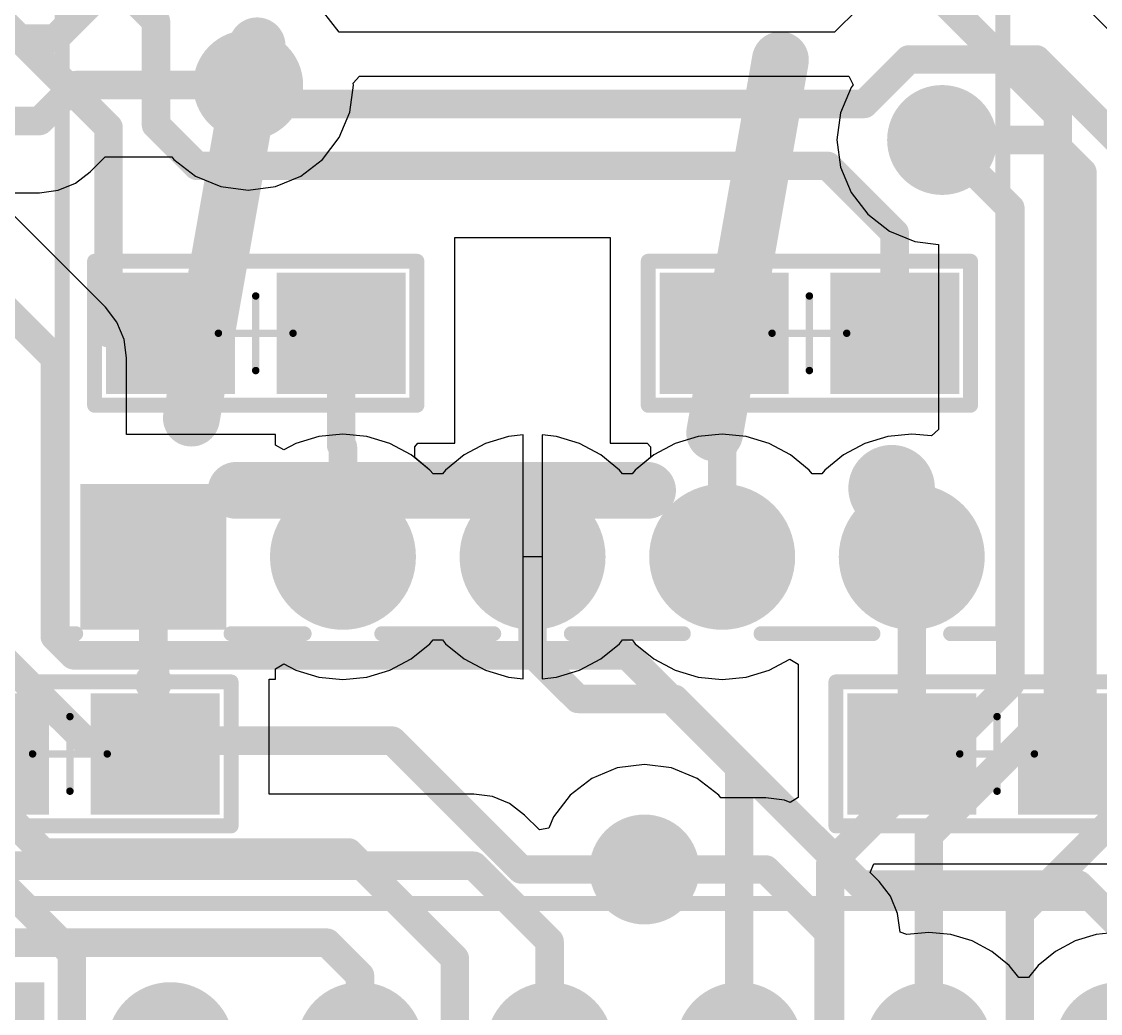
# Model space of a CAD drawing. Extents: x 2 to 5.35, y 2.27 to 3.73.
# Drawn here: x 3.407 to 3.976, y 2.691 to 3.215 of the extents above; entities that cross this region are included whole.
import ezdxf

# ---------------------------------------------------------------- set-up
doc = ezdxf.new("R2010")
doc.units = 0
doc.layers.get('0').update_dxf_attribs({"linetype": 'CONTINUOUS'})
for name, color, linetype in [('BOTTOMLAYER', 5, 'CONTINUOUS'), ('BOTTOMOVERLAY', 54, 'CONTINUOUS'), ('BOTTOMPASTE', 16, 'CONTINUOUS'), ('BOTTOMSOLDER', 6, 'CONTINUOUS'), ('MECHANICAL1', 6, 'CONTINUOUS'), ('MECHANICAL15', 56, 'CONTINUOUS'), ('MULTILAYER', 9, 'CONTINUOUS'), ('TOPLAYER', 1, 'CONTINUOUS'), ('TOPOVERLAY', 2, 'CONTINUOUS'), ('TOPSOLDER', 216, 'CONTINUOUS')]:
    doc.layers.add(name, color=color, linetype=linetype)

# ---------------------------------------------------------------- blocks, each defined once
blk = doc.blocks.new('H_10_13')
at = {"layer": 'BOTTOMLAYER', "const_width": 0.0345}
for points in [[(-0.11725, -0.3, 1), (-0.08275, -0.3, 1)], [(-0.01725, -0.3, 1), (0.01725, -0.3, 1)], [(0.08275, -0.3, 1), (0.11725, -0.3, 1)], [(0.18275, -0.3, 1), (0.21725, -0.3, 1)]]:
    blk.add_lwpolyline(points, format="xyb", close=True, dxfattribs=at)
at = {"layer": 'BOTTOMLAYER'}
blk.add_solid([(-0.1655, -0.3345), (-0.1655, -0.2655), (-0.2345, -0.3345), (-0.2345, -0.2655)], dxfattribs=at)
at = {"layer": 'BOTTOMSOLDER', "const_width": 0.0385}
for points in [[(-0.11925, -0.3, 1), (-0.08075, -0.3, 1)], [(-0.01925, -0.3, 1), (0.01925, -0.3, 1)], [(0.08075, -0.3, 1), (0.11925, -0.3, 1)], [(0.18075, -0.3, 1), (0.21925, -0.3, 1)]]:
    blk.add_lwpolyline(points, format="xyb", close=True, dxfattribs=at)
at = {"layer": 'BOTTOMSOLDER'}
blk.add_solid([(-0.1615, -0.3385), (-0.1615, -0.2615), (-0.2385, -0.3385), (-0.2385, -0.2615)], dxfattribs=at)
at = {"layer": 'MECHANICAL1', "const_width": 0.03}
for points in [[(-0.17992, -0.226772), (-0.145274, -0.030316)], [(0.096064, -0.234646), (0.13071, -0.037796)], [(-0.156298, -0.264922), (0.06063, -0.264922)]]:
    blk.add_lwpolyline(points, dxfattribs=at)
at = {"layer": 'MECHANICAL1'}
for points, const_width in [([(-0.152774, -0.030316, 1), (-0.137774, -0.030316, 1)], 0.015), ([(0.12321, -0.037796, 1), (0.13821, -0.037796, 1)], 0.015), ([(-0.18742, -0.226772, 1), (-0.17242, -0.226772, 1)], 0.015), ([(0.088564, -0.234646, 1), (0.103564, -0.234646, 1)], 0.015), ([(0.195276, -0.26378, 1), (0.183465, -0.26378, 1)], 0.033858), ([(-0.163798, -0.264922, 1), (-0.148798, -0.264922, 1)], 0.015), ([(0.05313, -0.264922, 1), (0.06813, -0.264922, 1)], 0.015), ([(0.175, -0.26378, 1), (0.191929, -0.26378, 1)], 0.016929), ([(0.186811, -0.26378, 1), (0.20374, -0.26378, 1)], 0.016929)]:
    blk.add_lwpolyline(points, format="xyb", close=True, dxfattribs=dict(at, const_width=const_width))
at = {"layer": 'MULTILAYER', "const_width": 0.0345}
for points in [[(-0.11725, -0.3, 1), (-0.08275, -0.3, 1)], [(-0.01725, -0.3, 1), (0.01725, -0.3, 1)], [(0.08275, -0.3, 1), (0.11725, -0.3, 1)], [(0.18275, -0.3, 1), (0.21725, -0.3, 1)]]:
    blk.add_lwpolyline(points, format="xyb", close=True, dxfattribs=at)
at = {"layer": 'MULTILAYER'}
blk.add_solid([(-0.1655, -0.3345), (-0.1655, -0.2655), (-0.2345, -0.3345), (-0.2345, -0.2655)], dxfattribs=at)
at = {"layer": 'TOPLAYER', "const_width": 0.0345}
for points in [[(-0.11725, -0.3, 1), (-0.08275, -0.3, 1)], [(-0.01725, -0.3, 1), (0.01725, -0.3, 1)], [(0.08275, -0.3, 1), (0.11725, -0.3, 1)], [(0.18275, -0.3, 1), (0.21725, -0.3, 1)]]:
    blk.add_lwpolyline(points, format="xyb", close=True, dxfattribs=at)
at = {"layer": 'TOPLAYER'}
blk.add_solid([(-0.1655, -0.3345), (-0.1655, -0.2655), (-0.2345, -0.3345), (-0.2345, -0.2655)], dxfattribs=at)
at = {"layer": 'TOPOVERLAY', "const_width": 0.007874}
for points in [[(-0.24803, -0.340552), (-0.24803, 0.34055)], [(0.248032, -0.340552), (0.248032, 0.34055)], [(-0.24803, -0.340552), (-0.240944, -0.340552)], [(-0.159054, -0.340552), (-0.120472, -0.340552)], [(-0.079526, -0.340552), (-0.020472, -0.340552)], [(0.020474, -0.340552), (0.079528, -0.340552)], [(0.120474, -0.340552), (0.179528, -0.340552)], [(0.220474, -0.340552), (0.248032, -0.340552)]]:
    blk.add_lwpolyline(points, dxfattribs=at)
at = {"layer": 'TOPOVERLAY'}
for points, const_width in [([(-0.249999, -0.340552, 1), (-0.246061, -0.340552, 1)], 0.003937), ([(-0.249999, -0.340552, 1), (-0.246061, -0.340552, 1)], 0.003937), ([(-0.242913, -0.340552, 1), (-0.238976, -0.340552, 1)], 0.003937), ([(-0.161023, -0.340552, 1), (-0.157085, -0.340552, 1)], 0.003937), ([(-0.12244, -0.340552, 1), (-0.118503, -0.340552, 1)], 0.003937), ([(-0.081494, -0.340552, 1), (-0.077558, -0.340552, 1)], 0.003937), ([(-0.02244, -0.340552, 1), (-0.018503, -0.340552, 1)], 0.003937), ([(0.018506, -0.340552, 1), (0.022443, -0.340552, 1)], 0.003937), ([(0.07756, -0.340552, 1), (0.081496, -0.340552, 1)], 0.003937), ([(0.118505, -0.340552, 1), (0.122442, -0.340552, 1)], 0.003937), ([(0.17756, -0.340552, 1), (0.181497, -0.340552, 1)], 0.003937), ([(0.218505, -0.340552, 1), (0.222442, -0.340552, 1)], 0.003937), ([(0.246063, -0.340552, 1), (0.250001, -0.340552, 1)], 0.003937), ([(0.246063, -0.340552, 1), (0.250001, -0.340552, 1)], 0.003937), ([(-0.195079, -0.366142, 1), (-0.204921, -0.366142, 1)], 0.009843), ([(-0.207382, -0.366142, 1), (-0.202461, -0.366142, 1)], 0.004921), ([(-0.197539, -0.366142, 1), (-0.192618, -0.366142, 1)], 0.004921)]:
    blk.add_lwpolyline(points, format="xyb", close=True, dxfattribs=dict(at, const_width=const_width))
at = {"layer": 'TOPSOLDER', "const_width": 0.0385}
for points in [[(-0.11925, -0.3, 1), (-0.08075, -0.3, 1)], [(-0.01925, -0.3, 1), (0.01925, -0.3, 1)], [(0.08075, -0.3, 1), (0.11925, -0.3, 1)], [(0.18075, -0.3, 1), (0.21925, -0.3, 1)]]:
    blk.add_lwpolyline(points, format="xyb", close=True, dxfattribs=at)
at = {"layer": 'TOPSOLDER'}
blk.add_solid([(-0.1615, -0.3385), (-0.1615, -0.2615), (-0.2385, -0.3385), (-0.2385, -0.2615)], dxfattribs=at)
blk = doc.blocks.new('SIP7_2_B_17')
at = {"layer": 'BOTTOMLAYER', "const_width": 0.029528}
for points in [[(0.085236, 0, 1), (0.114764, 0, 1)], [(0.185236, 0, 1), (0.214764, 0, 1)], [(0.285236, 0, 1), (0.314764, 0, 1)], [(0.385236, 0, 1), (0.414764, 0, 1)], [(0.485236, 0, 1), (0.514764, 0, 1)], [(0.585236, 0, 1), (0.614764, 0, 1)], [(-0.014764, -0.1, 1), (0.014764, -0.1, 1)], [(0.085236, -0.1, 1), (0.114764, -0.1, 1)], [(0.185236, -0.1, 1), (0.214764, -0.1, 1)], [(0.285236, -0.1, 1), (0.314764, -0.1, 1)], [(0.385236, -0.1, 1), (0.414764, -0.1, 1)], [(0.485236, -0.1, 1), (0.514764, -0.1, 1)], [(0.585236, -0.1, 1), (0.614764, -0.1, 1)]]:
    blk.add_lwpolyline(points, format="xyb", close=True, dxfattribs=at)
at = {"layer": 'BOTTOMLAYER'}
blk.add_solid([(-0.029528, -0.029528), (0.029528, -0.029528), (-0.029528, 0.029528), (0.029528, 0.029528)], dxfattribs=at)
at = {"layer": 'BOTTOMOVERLAY'}
for points, const_width in [([(-0.126969, 0.075, 1), (-0.123032, 0.075, 1)], 0.003937), ([(-0.126969, 0.075, 1), (-0.123032, 0.075, 1)], 0.003937), ([(0.723032, 0.075, 1), (0.726969, 0.075, 1)], 0.003937), ([(0.723032, 0.075, 1), (0.726969, 0.075, 1)], 0.003937), ([(-0.065, 0.025, 1), (-0.085, 0.025, 1)], 0.01), ([(-0.073543, 0.025, 1), (-0.083386, 0.025, 1)], 0.01), ([(-0.0875, 0.025, 1), (-0.0825, 0.025, 1)], 0.005), ([(-0.085886, 0.025, 1), (-0.080886, 0.025, 1)], 0.005), ([(-0.076043, 0.025, 1), (-0.071043, 0.025, 1)], 0.005), ([(-0.0675, 0.025, 1), (-0.0625, 0.025, 1)], 0.005), ([(-0.126969, -0.175, 1), (-0.123032, -0.175, 1)], 0.003937), ([(-0.126969, -0.175, 1), (-0.123032, -0.175, 1)], 0.003937), ([(0.723032, -0.175, 1), (0.726969, -0.175, 1)], 0.003937), ([(0.723032, -0.175, 1), (0.726969, -0.175, 1)], 0.003937)]:
    blk.add_lwpolyline(points, format="xyb", close=True, dxfattribs=dict(at, const_width=const_width))
at = {"layer": 'BOTTOMOVERLAY', "const_width": 0.007874}
for points in [[(-0.125, -0.175), (-0.125, 0.075)], [(-0.125, 0.075), (0.725, 0.075)], [(0.725, -0.175), (0.725, 0.075)], [(-0.125, -0.175), (0.725, -0.175)]]:
    blk.add_lwpolyline(points, dxfattribs=at)
at = {"layer": 'BOTTOMSOLDER', "const_width": 0.033528}
for points in [[(0.083236, 0, 1), (0.116764, 0, 1)], [(0.183236, 0, 1), (0.216764, 0, 1)], [(0.283236, 0, 1), (0.316764, 0, 1)], [(0.383236, 0, 1), (0.416764, 0, 1)], [(0.483236, 0, 1), (0.516764, 0, 1)], [(0.583236, 0, 1), (0.616764, 0, 1)], [(-0.016764, -0.1, 1), (0.016764, -0.1, 1)], [(0.083236, -0.1, 1), (0.116764, -0.1, 1)], [(0.183236, -0.1, 1), (0.216764, -0.1, 1)], [(0.283236, -0.1, 1), (0.316764, -0.1, 1)], [(0.383236, -0.1, 1), (0.416764, -0.1, 1)], [(0.483236, -0.1, 1), (0.516764, -0.1, 1)], [(0.583236, -0.1, 1), (0.616764, -0.1, 1)]]:
    blk.add_lwpolyline(points, format="xyb", close=True, dxfattribs=at)
at = {"layer": 'BOTTOMSOLDER'}
blk.add_solid([(-0.033528, -0.033528), (0.033528, -0.033528), (-0.033528, 0.033528), (0.033528, 0.033528)], dxfattribs=at)
at = {"layer": 'MULTILAYER', "const_width": 0.029528}
for points in [[(0.085236, 0, 1), (0.114764, 0, 1)], [(0.185236, 0, 1), (0.214764, 0, 1)], [(0.285236, 0, 1), (0.314764, 0, 1)], [(0.385236, 0, 1), (0.414764, 0, 1)], [(0.485236, 0, 1), (0.514764, 0, 1)], [(0.585236, 0, 1), (0.614764, 0, 1)], [(-0.014764, -0.1, 1), (0.014764, -0.1, 1)], [(0.085236, -0.1, 1), (0.114764, -0.1, 1)], [(0.185236, -0.1, 1), (0.214764, -0.1, 1)], [(0.285236, -0.1, 1), (0.314764, -0.1, 1)], [(0.385236, -0.1, 1), (0.414764, -0.1, 1)], [(0.485236, -0.1, 1), (0.514764, -0.1, 1)], [(0.585236, -0.1, 1), (0.614764, -0.1, 1)]]:
    blk.add_lwpolyline(points, format="xyb", close=True, dxfattribs=at)
at = {"layer": 'MULTILAYER'}
blk.add_solid([(-0.029528, -0.029528), (0.029528, -0.029528), (-0.029528, 0.029528), (0.029528, 0.029528)], dxfattribs=at)
at = {"layer": 'TOPLAYER', "const_width": 0.029528}
for points in [[(0.085236, 0, 1), (0.114764, 0, 1)], [(0.185236, 0, 1), (0.214764, 0, 1)], [(0.285236, 0, 1), (0.314764, 0, 1)], [(0.385236, 0, 1), (0.414764, 0, 1)], [(0.485236, 0, 1), (0.514764, 0, 1)], [(0.585236, 0, 1), (0.614764, 0, 1)], [(-0.014764, -0.1, 1), (0.014764, -0.1, 1)], [(0.085236, -0.1, 1), (0.114764, -0.1, 1)], [(0.185236, -0.1, 1), (0.214764, -0.1, 1)], [(0.285236, -0.1, 1), (0.314764, -0.1, 1)], [(0.385236, -0.1, 1), (0.414764, -0.1, 1)], [(0.485236, -0.1, 1), (0.514764, -0.1, 1)], [(0.585236, -0.1, 1), (0.614764, -0.1, 1)]]:
    blk.add_lwpolyline(points, format="xyb", close=True, dxfattribs=at)
at = {"layer": 'TOPLAYER'}
blk.add_solid([(-0.029528, -0.029528), (0.029528, -0.029528), (-0.029528, 0.029528), (0.029528, 0.029528)], dxfattribs=at)
at = {"layer": 'TOPSOLDER', "const_width": 0.033528}
for points in [[(0.083236, 0, 1), (0.116764, 0, 1)], [(0.183236, 0, 1), (0.216764, 0, 1)], [(0.283236, 0, 1), (0.316764, 0, 1)], [(0.383236, 0, 1), (0.416764, 0, 1)], [(0.483236, 0, 1), (0.516764, 0, 1)], [(0.583236, 0, 1), (0.616764, 0, 1)], [(-0.016764, -0.1, 1), (0.016764, -0.1, 1)], [(0.083236, -0.1, 1), (0.116764, -0.1, 1)], [(0.183236, -0.1, 1), (0.216764, -0.1, 1)], [(0.283236, -0.1, 1), (0.316764, -0.1, 1)], [(0.383236, -0.1, 1), (0.416764, -0.1, 1)], [(0.483236, -0.1, 1), (0.516764, -0.1, 1)], [(0.583236, -0.1, 1), (0.616764, -0.1, 1)]]:
    blk.add_lwpolyline(points, format="xyb", close=True, dxfattribs=at)
at = {"layer": 'TOPSOLDER'}
blk.add_solid([(-0.033528, -0.033528), (0.033528, -0.033528), (-0.033528, 0.033528), (0.033528, 0.033528)], dxfattribs=at)
blk = doc.blocks.new('0805_B_27')
at = {"layer": 'BOTTOMLAYER'}
for points in [[(-0.075, -0.027998), (-0.015, -0.027998), (-0.075, 0.028002), (-0.015, 0.028002)], [(0.015, -0.027998), (0.075, -0.027998), (0.015, 0.028002), (0.075, 0.028002)]]:
    blk.add_solid(points, dxfattribs=at)
at = {"layer": 'BOTTOMOVERLAY', "const_width": 0.003937}
for points in [[(-0.086969, 0.038002, 1), (-0.083031, 0.038002, 1)], [(-0.086969, 0.038002, 1), (-0.083031, 0.038002, 1)], [(0.083031, 0.038002, 1), (0.086969, 0.038002, 1)], [(0.083031, 0.038002, 1), (0.086969, 0.038002, 1)], [(-0.086969, -0.037998, 1), (-0.083031, -0.037998, 1)], [(-0.086969, -0.037998, 1), (-0.083031, -0.037998, 1)], [(0.083031, -0.037998, 1), (0.086969, -0.037998, 1)], [(0.083031, -0.037998, 1), (0.086969, -0.037998, 1)]]:
    blk.add_lwpolyline(points, format="xyb", close=True, dxfattribs=at)
at = {"layer": 'BOTTOMOVERLAY', "const_width": 0.007874}
for points in [[(-0.085, 0.038002), (-0.085, -0.037998)], [(0.085, 0.038002), (-0.085, 0.038002)], [(0.085, 0.038002), (0.085, -0.037998)], [(0.085, -0.037998), (-0.085, -0.037998)]]:
    blk.add_lwpolyline(points, dxfattribs=at)
at = {"layer": 'BOTTOMPASTE'}
for points in [[(-0.075, -0.027998), (-0.015, -0.027998), (-0.075, 0.028002), (-0.015, 0.028002)], [(0.015, -0.027998), (0.075, -0.027998), (0.015, 0.028002), (0.075, 0.028002)]]:
    blk.add_solid(points, dxfattribs=at)
at = {"layer": 'BOTTOMSOLDER'}
for points in [[(-0.079, -0.031998), (-0.011, -0.031998), (-0.079, 0.032002), (-0.011, 0.032002)], [(0.011, -0.031998), (0.079, -0.031998), (0.011, 0.032002), (0.079, 0.032002)]]:
    blk.add_solid(points, dxfattribs=at)
at = {"layer": 'MECHANICAL15', "const_width": 0.003937}
for points in [[(0, 0.019686), (0, -0.019684)], [(0.019684, 0.000002), (-0.019686, 0.000002)]]:
    blk.add_lwpolyline(points, dxfattribs=at)
at = {"layer": 'MECHANICAL15', "const_width": 0.001969}
for points in [[(-0.000984, 0.019686, 1), (0.000984, 0.019686, 1)], [(-0.02067, 0.000002, 1), (-0.018702, 0.000002, 1)], [(0.0187, 0.000002, 1), (0.020668, 0.000002, 1)], [(-0.000984, -0.019684, 1), (0.000984, -0.019684, 1)]]:
    blk.add_lwpolyline(points, format="xyb", close=True, dxfattribs=at)
blk = doc.blocks.new('0805_B_28')
at = {"layer": 'BOTTOMLAYER'}
for points in [[(-0.075, -0.028), (-0.015, -0.028), (-0.075, 0.028), (-0.015, 0.028)], [(0.015, -0.028), (0.075, -0.028), (0.015, 0.028), (0.075, 0.028)]]:
    blk.add_solid(points, dxfattribs=at)
at = {"layer": 'BOTTOMOVERLAY', "const_width": 0.003937}
for points in [[(-0.086969, 0.038, 1), (-0.083031, 0.038, 1)], [(-0.086969, 0.038, 1), (-0.083031, 0.038, 1)], [(0.083031, 0.038, 1), (0.086969, 0.038, 1)], [(0.083031, 0.038, 1), (0.086969, 0.038, 1)], [(-0.086969, -0.038, 1), (-0.083031, -0.038, 1)], [(-0.086969, -0.038, 1), (-0.083031, -0.038, 1)], [(0.083031, -0.038, 1), (0.086969, -0.038, 1)], [(0.083031, -0.038, 1), (0.086969, -0.038, 1)]]:
    blk.add_lwpolyline(points, format="xyb", close=True, dxfattribs=at)
at = {"layer": 'BOTTOMOVERLAY', "const_width": 0.007874}
for points in [[(-0.085, -0.038), (-0.085, 0.038)], [(-0.085, 0.038), (0.085, 0.038)], [(0.085, -0.038), (0.085, 0.038)], [(-0.085, -0.038), (0.085, -0.038)]]:
    blk.add_lwpolyline(points, dxfattribs=at)
at = {"layer": 'BOTTOMPASTE'}
for points in [[(-0.075, -0.028), (-0.015, -0.028), (-0.075, 0.028), (-0.015, 0.028)], [(0.015, -0.028), (0.075, -0.028), (0.015, 0.028), (0.075, 0.028)]]:
    blk.add_solid(points, dxfattribs=at)
at = {"layer": 'BOTTOMSOLDER'}
for points in [[(-0.079, -0.032), (-0.011, -0.032), (-0.079, 0.032), (-0.011, 0.032)], [(0.011, -0.032), (0.079, -0.032), (0.011, 0.032), (0.079, 0.032)]]:
    blk.add_solid(points, dxfattribs=at)
at = {"layer": 'MECHANICAL15', "const_width": 0.003937}
for points in [[(0, -0.019686), (0, 0.019684)], [(-0.019686, 0), (0.019684, 0)]]:
    blk.add_lwpolyline(points, dxfattribs=at)
at = {"layer": 'MECHANICAL15', "const_width": 0.001969}
for points in [[(-0.000984, 0.019684, 1), (0.000984, 0.019684, 1)], [(-0.02067, 0, 1), (-0.018702, 0, 1)], [(0.0187, 0, 1), (0.020668, 0, 1)], [(-0.000984, -0.019686, 1), (0.000984, -0.019686, 1)]]:
    blk.add_lwpolyline(points, format="xyb", close=True, dxfattribs=at)
blk = doc.blocks.new('0805_B_29')
at = {"layer": 'BOTTOMLAYER'}
for points in [[(-0.075, -0.028), (-0.015, -0.028), (-0.075, 0.028), (-0.015, 0.028)], [(0.015, -0.028), (0.075, -0.028), (0.015, 0.028), (0.075, 0.028)]]:
    blk.add_solid(points, dxfattribs=at)
at = {"layer": 'BOTTOMOVERLAY', "const_width": 0.003937}
for points in [[(-0.086969, 0.038, 1), (-0.083031, 0.038, 1)], [(-0.086969, 0.038, 1), (-0.083031, 0.038, 1)], [(0.083031, 0.038, 1), (0.086969, 0.038, 1)], [(0.083031, 0.038, 1), (0.086969, 0.038, 1)], [(-0.086969, -0.038, 1), (-0.083031, -0.038, 1)], [(-0.086969, -0.038, 1), (-0.083031, -0.038, 1)], [(0.083031, -0.038, 1), (0.086969, -0.038, 1)], [(0.083031, -0.038, 1), (0.086969, -0.038, 1)]]:
    blk.add_lwpolyline(points, format="xyb", close=True, dxfattribs=at)
at = {"layer": 'BOTTOMOVERLAY', "const_width": 0.007874}
for points in [[(-0.085, -0.038), (-0.085, 0.038)], [(-0.085, 0.038), (0.085, 0.038)], [(0.085, -0.038), (0.085, 0.038)], [(-0.085, -0.038), (0.085, -0.038)]]:
    blk.add_lwpolyline(points, dxfattribs=at)
at = {"layer": 'BOTTOMPASTE'}
for points in [[(-0.075, -0.028), (-0.015, -0.028), (-0.075, 0.028), (-0.015, 0.028)], [(0.015, -0.028), (0.075, -0.028), (0.015, 0.028), (0.075, 0.028)]]:
    blk.add_solid(points, dxfattribs=at)
at = {"layer": 'BOTTOMSOLDER'}
for points in [[(-0.079, -0.032), (-0.011, -0.032), (-0.079, 0.032), (-0.011, 0.032)], [(0.011, -0.032), (0.079, -0.032), (0.011, 0.032), (0.079, 0.032)]]:
    blk.add_solid(points, dxfattribs=at)
at = {"layer": 'MECHANICAL15', "const_width": 0.003937}
for points in [[(0, -0.019686), (0, 0.019684)], [(-0.019686, 0), (0.019684, 0)]]:
    blk.add_lwpolyline(points, dxfattribs=at)
at = {"layer": 'MECHANICAL15', "const_width": 0.001969}
for points in [[(-0.000984, 0.019684, 1), (0.000984, 0.019684, 1)], [(-0.02067, 0, 1), (-0.018702, 0, 1)], [(0.0187, 0, 1), (0.020668, 0, 1)], [(-0.000984, -0.019686, 1), (0.000984, -0.019686, 1)]]:
    blk.add_lwpolyline(points, format="xyb", close=True, dxfattribs=at)
blk = doc.blocks.new('0805_B_32')
at = {"layer": 'BOTTOMLAYER'}
for points in [[(-0.075, -0.027998), (-0.015, -0.027998), (-0.075, 0.028002), (-0.015, 0.028002)], [(0.015, -0.027998), (0.075, -0.027998), (0.015, 0.028002), (0.075, 0.028002)]]:
    blk.add_solid(points, dxfattribs=at)
at = {"layer": 'BOTTOMOVERLAY', "const_width": 0.003937}
for points in [[(-0.086969, 0.038002, 1), (-0.083031, 0.038002, 1)], [(-0.086969, 0.038002, 1), (-0.083031, 0.038002, 1)], [(0.083031, 0.038002, 1), (0.086969, 0.038002, 1)], [(0.083031, 0.038002, 1), (0.086969, 0.038002, 1)], [(-0.086969, -0.037998, 1), (-0.083031, -0.037998, 1)], [(-0.086969, -0.037998, 1), (-0.083031, -0.037998, 1)], [(0.083031, -0.037998, 1), (0.086969, -0.037998, 1)], [(0.083031, -0.037998, 1), (0.086969, -0.037998, 1)]]:
    blk.add_lwpolyline(points, format="xyb", close=True, dxfattribs=at)
at = {"layer": 'BOTTOMOVERLAY', "const_width": 0.007874}
for points in [[(-0.085, 0.038002), (-0.085, -0.037998)], [(0.085, 0.038002), (-0.085, 0.038002)], [(0.085, 0.038002), (0.085, -0.037998)], [(0.085, -0.037998), (-0.085, -0.037998)]]:
    blk.add_lwpolyline(points, dxfattribs=at)
at = {"layer": 'BOTTOMPASTE'}
for points in [[(-0.075, -0.027998), (-0.015, -0.027998), (-0.075, 0.028002), (-0.015, 0.028002)], [(0.015, -0.027998), (0.075, -0.027998), (0.015, 0.028002), (0.075, 0.028002)]]:
    blk.add_solid(points, dxfattribs=at)
at = {"layer": 'BOTTOMSOLDER'}
for points in [[(-0.079, -0.031998), (-0.011, -0.031998), (-0.079, 0.032002), (-0.011, 0.032002)], [(0.011, -0.031998), (0.079, -0.031998), (0.011, 0.032002), (0.079, 0.032002)]]:
    blk.add_solid(points, dxfattribs=at)
at = {"layer": 'MECHANICAL15', "const_width": 0.003937}
for points in [[(0, 0.019686), (0, -0.019684)], [(0.019684, 0.000002), (-0.019686, 0.000002)]]:
    blk.add_lwpolyline(points, dxfattribs=at)
at = {"layer": 'MECHANICAL15', "const_width": 0.001969}
for points in [[(-0.000984, 0.019686, 1), (0.000984, 0.019686, 1)], [(-0.02067, 0.000002, 1), (-0.018702, 0.000002, 1)], [(0.0187, 0.000002, 1), (0.020668, 0.000002, 1)], [(-0.000984, -0.019684, 1), (0.000984, -0.019684, 1)]]:
    blk.add_lwpolyline(points, format="xyb", close=True, dxfattribs=at)

msp = doc.modelspace()

# ---------------------------------------------------------------- linework, layer by layer
at = {"layer": 'BOTTOMLAYER'}
for p, q in [((3.847651, 3.221245), (3.835229, 3.208824)), ((4.039022, 3.150824), (3.968601, 3.221245)), ((3.573976, 3.208824), (3.565227, 3.220226)), ((3.835229, 3.208824), (3.573976, 3.208824)), ((3.635, 2.992), (3.635, 3.100494)), ((3.635, 3.100494), (3.717, 3.100494)), ((3.717, 3.100494), (3.717, 2.992)), ((3.663356, 2.995567), (3.651197, 2.991879)), ((3.671, 2.99632), (3.663356, 2.995567)), ((3.671, 2.93199), (3.671, 2.99632)), ((3.688644, 2.995567), (3.681, 2.99632)), ((3.681, 2.99632), (3.681, 2.93199)), ((3.700802, 2.991879), (3.688644, 2.995567)), ((3.613824, 2.99), (3.615578, 2.992)), ((3.613824, 2.984399), (3.613824, 2.99)), ((3.615578, 2.992), (3.635, 2.992)), ((3.651197, 2.991879), (3.639992, 2.985889)), ((3.712008, 2.985889), (3.700802, 2.991879)), ((3.717, 2.992), (3.736422, 2.992)), ((3.736422, 2.992), (3.738176, 2.99)), ((3.738176, 2.99), (3.738176, 2.984399)), ((3.621829, 2.977829), (3.613824, 2.984399)), ((3.639992, 2.985889), (3.630171, 2.977829)), ((3.721829, 2.977829), (3.712008, 2.985889)), ((3.738176, 2.984399), (3.730171, 2.977829)), ((3.6235, 2.975793), (3.621829, 2.977829)), ((3.630171, 2.977829), (3.6285, 2.975793)), ((3.7235, 2.975793), (3.721829, 2.977829)), ((3.730171, 2.977829), (3.7285, 2.975793)), ((3.6285, 2.975793), (3.6235, 2.975793)), ((3.7285, 2.975793), (3.7235, 2.975793)), ((3.671, 2.86768), (3.671, 2.93199)), ((3.681, 2.93199), (3.681, 2.86768)), ((3.612008, 2.878111), (3.621829, 2.886171)), ((3.621829, 2.886171), (3.6235, 2.888207)), ((3.6235, 2.888207), (3.6285, 2.888207)), ((3.6285, 2.888207), (3.630171, 2.886171)), ((3.630171, 2.886171), (3.639992, 2.878111)), ((3.712008, 2.878111), (3.721829, 2.886171)), ((3.721829, 2.886171), (3.7235, 2.888207)), ((3.7235, 2.888207), (3.7285, 2.888207)), ((3.7285, 2.888207), (3.730171, 2.886171)), ((3.730171, 2.886171), (3.739992, 2.878111)), ((3.5405, 2.872976), (3.544789, 2.875547)), ((3.544789, 2.875547), (3.551197, 2.872121)), ((3.600802, 2.872121), (3.612008, 2.878111)), ((3.639992, 2.878111), (3.651197, 2.872121)), ((3.700802, 2.872121), (3.712008, 2.878111)), ((3.739992, 2.878111), (3.751197, 2.872121)), ((3.800803, 2.872121), (3.811711, 2.877952)), ((3.811711, 2.877952), (3.816, 2.875382)), ((3.816, 2.875382), (3.816, 2.805048)), ((3.5405, 2.8675), (3.5405, 2.872976)), ((3.551197, 2.872121), (3.563356, 2.868433)), ((3.563356, 2.868433), (3.576, 2.867188)), ((3.576, 2.867188), (3.588644, 2.868433)), ((3.588644, 2.868433), (3.600802, 2.872121)), ((3.651197, 2.872121), (3.663356, 2.868433)), ((3.663356, 2.868433), (3.671, 2.86768)), ((3.681, 2.86768), (3.688644, 2.868433)), ((3.688644, 2.868433), (3.700802, 2.872121)), ((3.751197, 2.872121), (3.763356, 2.868433)), ((3.763356, 2.868433), (3.776, 2.867188)), ((3.776, 2.867188), (3.788644, 2.868433)), ((3.788644, 2.868433), (3.800803, 2.872121)), ((3.537, 2.806824), (3.537, 2.8675)), ((3.537, 2.8675), (3.5405, 2.8675)), ((3.735, 2.822475), (3.720642, 2.820584)), ((3.749358, 2.820584), (3.735, 2.822475)), ((3.720642, 2.820584), (3.707263, 2.815042)), ((3.762737, 2.815042), (3.749358, 2.820584)), ((3.707263, 2.815042), (3.695774, 2.806227)), ((3.774227, 2.806227), (3.762737, 2.815042)), ((3.645, 2.806824), (3.537, 2.806824)), ((3.65479, 2.805535), (3.645, 2.806824)), ((3.663912, 2.801756), (3.65479, 2.805535)), ((3.695774, 2.806227), (3.686958, 2.794737)), ((3.775303, 2.804824), (3.774227, 2.806227)), ((3.671745, 2.795745), (3.663912, 2.801756)), ((3.799, 2.804824), (3.775303, 2.804824)), ((3.80879, 2.803535), (3.799, 2.804824)), ((3.811843, 2.80227), (3.80879, 2.803535)), ((3.816, 2.805048), (3.811843, 2.80227)), ((3.679615, 2.787875), (3.671745, 2.795745)), ((3.686958, 2.794737), (3.684519, 2.788851)), ((3.684519, 2.788851), (3.679615, 2.787875)), ((3.85411, 2.765381), (3.856024, 2.77)), ((3.858773, 2.760717), (3.85411, 2.765381)), ((3.856024, 2.77), (4.026, 2.77)), ((3.864784, 2.752884), (3.858773, 2.760717)), ((3.868563, 2.743762), (3.864784, 2.752884)), ((3.869852, 2.733972), (3.868563, 2.743762)), ((3.873331, 2.732666), (3.869852, 2.733972)), ((3.869852, 2.733972), (3.869852, 2.733972)), ((3.869852, 2.733972), (3.869852, 2.733972)), ((3.869852, 2.733972), (3.869852, 2.733972)), ((3.885, 2.733815), (3.873331, 2.732666)), ((3.896669, 2.732666), (3.885, 2.733815)), ((3.90789, 2.729262), (3.896669, 2.732666)), ((3.973331, 2.732666), (3.96211, 2.729262)), ((3.98, 2.733323), (3.973331, 2.732666)), ((3.918232, 2.723735), (3.90789, 2.729262)), ((3.96211, 2.729262), (3.951768, 2.723735)), ((3.927296, 2.716296), (3.918232, 2.723735)), ((3.951768, 2.723735), (3.942704, 2.716296)), ((3.9325, 2.709955), (3.927296, 2.716296)), ((3.942704, 2.716296), (3.9375, 2.709955)), ((3.9375, 2.709955), (3.9325, 2.709955))]:
    msp.add_line(p, q, dxfattribs=at)
at = {"layer": 'BOTTOMLAYER', "const_width": 0.015}
for points in [[(3.264, 3.428), (3.477392, 3.214608)], [(3.233, 3.378), (3.452392, 3.158608)], [(3.477392, 3.16), (3.477392, 3.214608)], [(3.850896, 3.171), (3.874396, 3.1945)], [(3.874396, 3.1945), (3.941855, 3.1945)], [(3.941855, 3.1945), (4.023355, 3.113)], [(3.526, 3.181), (3.536, 3.171)], [(3.536, 3.171), (3.850896, 3.171)], [(3.452392, 3.05), (3.452392, 3.158608)], [(3.477392, 3.16), (3.499074, 3.138318)], [(3.892, 3.152), (3.949, 3.152)], [(3.949, 3.152), (3.966, 3.135)], [(3.499074, 3.138318), (3.831682, 3.138318)], [(3.831682, 3.138318), (3.867, 3.103)], [(3.966, 2.828), (3.966, 3.135)], [(3.867, 3.05), (3.867, 3.103)], [(3.452392, 3.05), (3.485, 3.05)], [(3.575, 2.991), (3.575, 3.05)], [(3.777, 2.991), (3.777, 3.05)], [(3.575, 2.991), (3.576, 2.99)], [(3.576, 2.932), (3.576, 2.99)], [(3.776, 2.99), (3.777, 2.991)], [(3.776, 2.932), (3.776, 2.99)], [(3.476, 2.88), (3.476, 2.932)], [(3.676, 2.881), (3.676, 2.932)], [(3.876, 2.828), (3.876, 2.932)], [(3.476, 2.88), (3.477, 2.879)], [(3.477, 2.828), (3.477, 2.879)], [(3.676, 2.881), (3.7, 2.857)], [(3.7, 2.857), (3.751, 2.857)], [(3.751, 2.857), (3.849, 2.759)], [(3.2455, 2.769), (3.645, 2.769)], [(3.645, 2.769), (3.685, 2.729)], [(3.735, 2.767), (3.799, 2.767)], [(3.799, 2.767), (3.832028, 2.733972)], [(3.849, 2.759), (3.964, 2.759)], [(3.964, 2.759), (3.985, 2.738)], [(3.832028, 2.653972), (3.832028, 2.733972)], [(3.085916, 2.728384), (3.567616, 2.728384)], [(3.567616, 2.728384), (3.585, 2.711)], [(3.685, 2.674), (3.685, 2.729)], [(3.585, 2.674), (3.585, 2.711)]]:
    msp.add_lwpolyline(points, dxfattribs=at)
at = {"layer": 'BOTTOMLAYER'}
for points, const_width in [([(3.473642, 3.214608, 1), (3.481142, 3.214608, 1)], 0.0075), ([(3.473642, 3.214608, 1), (3.481142, 3.214608, 1)], 0.0075), ([(3.5135, 3.181, 1), (3.5385, 3.181, 1)], 0.025), ([(3.870646, 3.1945, 1), (3.878146, 3.1945, 1)], 0.0075), ([(3.870646, 3.1945, 1), (3.878146, 3.1945, 1)], 0.0075), ([(3.938105, 3.1945, 1), (3.945605, 3.1945, 1)], 0.0075), ([(3.938105, 3.1945, 1), (3.945605, 3.1945, 1)], 0.0075), ([(3.52225, 3.181, 1), (3.52975, 3.181, 1)], 0.0075), ([(3.53225, 3.171, 1), (3.53975, 3.171, 1)], 0.0075), ([(3.53225, 3.171, 1), (3.53975, 3.171, 1)], 0.0075), ([(3.847146, 3.171, 1), (3.854646, 3.171, 1)], 0.0075), ([(3.847146, 3.171, 1), (3.854646, 3.171, 1)], 0.0075), ([(3.8795, 3.152, 1), (3.9045, 3.152, 1)], 0.025), ([(3.448642, 3.158608, 1), (3.456142, 3.158608, 1)], 0.0075), ([(3.448642, 3.158608, 1), (3.456142, 3.158608, 1)], 0.0075), ([(3.473642, 3.16, 1), (3.481142, 3.16, 1)], 0.0075), ([(3.473642, 3.16, 1), (3.481142, 3.16, 1)], 0.0075), ([(3.88825, 3.152, 1), (3.89575, 3.152, 1)], 0.0075), ([(3.94525, 3.152, 1), (3.95275, 3.152, 1)], 0.0075), ([(3.94525, 3.152, 1), (3.95275, 3.152, 1)], 0.0075), ([(3.495324, 3.138318, 1), (3.502824, 3.138318, 1)], 0.0075), ([(3.495324, 3.138318, 1), (3.502824, 3.138318, 1)], 0.0075), ([(3.827932, 3.138318, 1), (3.835432, 3.138318, 1)], 0.0075), ([(3.827932, 3.138318, 1), (3.835432, 3.138318, 1)], 0.0075), ([(3.96225, 3.135, 1), (3.96975, 3.135, 1)], 0.0075), ([(3.96225, 3.135, 1), (3.96975, 3.135, 1)], 0.0075), ([(3.86325, 3.103, 1), (3.87075, 3.103, 1)], 0.0075), ([(3.86325, 3.103, 1), (3.87075, 3.103, 1)], 0.0075), ([(3.448642, 3.05, 1), (3.456142, 3.05, 1)], 0.0075), ([(3.448642, 3.05, 1), (3.456142, 3.05, 1)], 0.0075), ([(3.48125, 3.05, 1), (3.48875, 3.05, 1)], 0.0075), ([(3.57125, 3.05, 1), (3.57875, 3.05, 1)], 0.0075), ([(3.77325, 3.05, 1), (3.78075, 3.05, 1)], 0.0075), ([(3.86325, 3.05, 1), (3.87075, 3.05, 1)], 0.0075), ([(3.57125, 2.991, 1), (3.57875, 2.991, 1)], 0.0075), ([(3.57125, 2.991, 1), (3.57875, 2.991, 1)], 0.0075), ([(3.57225, 2.99, 1), (3.57975, 2.99, 1)], 0.0075), ([(3.57225, 2.99, 1), (3.57975, 2.99, 1)], 0.0075), ([(3.77225, 2.99, 1), (3.77975, 2.99, 1)], 0.0075), ([(3.77225, 2.99, 1), (3.77975, 2.99, 1)], 0.0075), ([(3.77325, 2.991, 1), (3.78075, 2.991, 1)], 0.0075), ([(3.77325, 2.991, 1), (3.78075, 2.991, 1)], 0.0075), ([(3.47225, 2.932, 1), (3.47975, 2.932, 1)], 0.0075), ([(3.57225, 2.932, 1), (3.57975, 2.932, 1)], 0.0075), ([(3.67225, 2.932, 1), (3.67975, 2.932, 1)], 0.0075), ([(3.77225, 2.932, 1), (3.77975, 2.932, 1)], 0.0075), ([(3.87225, 2.932, 1), (3.87975, 2.932, 1)], 0.0075), ([(3.47225, 2.88, 1), (3.47975, 2.88, 1)], 0.0075), ([(3.47225, 2.88, 1), (3.47975, 2.88, 1)], 0.0075), ([(3.47325, 2.879, 1), (3.48075, 2.879, 1)], 0.0075), ([(3.47325, 2.879, 1), (3.48075, 2.879, 1)], 0.0075), ([(3.67225, 2.881, 1), (3.67975, 2.881, 1)], 0.0075), ([(3.67225, 2.881, 1), (3.67975, 2.881, 1)], 0.0075), ([(3.69625, 2.857, 1), (3.70375, 2.857, 1)], 0.0075), ([(3.69625, 2.857, 1), (3.70375, 2.857, 1)], 0.0075), ([(3.74725, 2.857, 1), (3.75475, 2.857, 1)], 0.0075), ([(3.74725, 2.857, 1), (3.75475, 2.857, 1)], 0.0075), ([(3.47325, 2.828, 1), (3.48075, 2.828, 1)], 0.0075), ([(3.87225, 2.828, 1), (3.87975, 2.828, 1)], 0.0075), ([(3.96225, 2.828, 1), (3.96975, 2.828, 1)], 0.0075), ([(3.7225, 2.767, 1), (3.7475, 2.767, 1)], 0.025), ([(3.64125, 2.769, 1), (3.64875, 2.769, 1)], 0.0075), ([(3.64125, 2.769, 1), (3.64875, 2.769, 1)], 0.0075), ([(3.73125, 2.767, 1), (3.73875, 2.767, 1)], 0.0075), ([(3.79525, 2.767, 1), (3.80275, 2.767, 1)], 0.0075), ([(3.79525, 2.767, 1), (3.80275, 2.767, 1)], 0.0075), ([(3.84525, 2.759, 1), (3.85275, 2.759, 1)], 0.0075), ([(3.84525, 2.759, 1), (3.85275, 2.759, 1)], 0.0075), ([(3.96025, 2.759, 1), (3.96775, 2.759, 1)], 0.0075), ([(3.96025, 2.759, 1), (3.96775, 2.759, 1)], 0.0075), ([(3.828278, 2.733972, 1), (3.835778, 2.733972, 1)], 0.0075), ([(3.828278, 2.733972, 1), (3.835778, 2.733972, 1)], 0.0075), ([(3.563866, 2.728384, 1), (3.571366, 2.728384, 1)], 0.0075), ([(3.563866, 2.728384, 1), (3.571366, 2.728384, 1)], 0.0075), ([(3.68125, 2.729, 1), (3.68875, 2.729, 1)], 0.0075), ([(3.68125, 2.729, 1), (3.68875, 2.729, 1)], 0.0075), ([(3.58125, 2.711, 1), (3.58875, 2.711, 1)], 0.0075), ([(3.58125, 2.711, 1), (3.58875, 2.711, 1)], 0.0075)]:
    msp.add_lwpolyline(points, format="xyb", close=True, dxfattribs=dict(at, const_width=const_width))
at = {"layer": 'BOTTOMSOLDER', "const_width": 0.029}
for points in [[(3.5115, 3.181, 1), (3.5405, 3.181, 1)], [(3.8775, 3.152, 1), (3.9065, 3.152, 1)], [(3.7205, 2.767, 1), (3.7495, 2.767, 1)]]:
    msp.add_lwpolyline(points, format="xyb", close=True, dxfattribs=at)
at = {"layer": 'MULTILAYER', "const_width": 0.025}
for points in [[(3.5135, 3.181, 1), (3.5385, 3.181, 1)], [(3.8795, 3.152, 1), (3.9045, 3.152, 1)], [(3.7225, 2.767, 1), (3.7475, 2.767, 1)]]:
    msp.add_lwpolyline(points, format="xyb", close=True, dxfattribs=at)
at = {"layer": 'TOPLAYER'}
for p, q in [((3.579584, 3.166642), (3.581475, 3.181)), ((3.581354, 3.181917), (3.584651, 3.185676)), ((3.581475, 3.181), (3.581354, 3.181917)), ((3.584651, 3.185676), (3.842862, 3.185676)), ((3.842862, 3.185676), (3.845074, 3.181192)), ((3.845074, 3.181192), (3.843958, 3.179737)), ((3.843958, 3.179737), (3.838416, 3.166358)), ((3.574042, 3.153263), (3.579584, 3.166642)), ((3.838416, 3.166358), (3.836525, 3.152)), ((3.565227, 3.141774), (3.574042, 3.153263)), ((3.836525, 3.152), (3.838416, 3.137642)), ((3.442745, 3.135255), (3.450667, 3.143176)), ((3.450667, 3.143176), (3.485697, 3.143176)), ((3.485697, 3.143176), (3.486773, 3.141774)), ((3.486773, 3.141774), (3.498263, 3.132958)), ((3.553737, 3.132958), (3.565227, 3.141774)), ((3.434912, 3.129244), (3.442745, 3.135255)), ((3.838416, 3.137642), (3.843958, 3.124263)), ((3.498263, 3.132958), (3.511642, 3.127416)), ((3.540358, 3.127416), (3.553737, 3.132958)), ((3.396847, 3.124176), (3.416, 3.124176)), ((3.416, 3.124176), (3.42579, 3.125465)), ((3.42579, 3.125465), (3.434912, 3.129244)), ((3.511642, 3.127416), (3.526, 3.125525)), ((3.526, 3.125525), (3.540358, 3.127416)), ((3.843958, 3.124263), (3.852774, 3.112773)), ((3.450745, 3.063745), (3.394934, 3.119557)), ((3.852774, 3.112773), (3.864263, 3.103958)), ((3.864263, 3.103958), (3.877642, 3.098416)), ((3.877642, 3.098416), (3.890176, 3.096766)), ((3.890176, 3.096766), (3.890176, 2.999139)), ((3.456756, 3.055912), (3.450745, 3.063745)), ((3.460535, 3.04679), (3.456756, 3.055912)), ((3.461824, 3.037), (3.460535, 3.04679)), ((3.461824, 2.9965), (3.461824, 3.037)), ((3.890176, 2.999139), (3.886472, 2.995781)), ((3.5405, 2.9965), (3.461824, 2.9965)), ((3.5405, 2.991024), (3.5405, 2.9965)), ((3.563356, 2.995567), (3.551197, 2.991879)), ((3.576, 2.996812), (3.563356, 2.995567)), ((3.588644, 2.995567), (3.576, 2.996812)), ((3.600802, 2.991879), (3.588644, 2.995567)), ((3.663356, 2.995567), (3.651197, 2.991879)), ((3.671, 2.99632), (3.663356, 2.995567)), ((3.671, 2.93199), (3.671, 2.99632)), ((3.688644, 2.995567), (3.681, 2.99632)), ((3.681, 2.99632), (3.681, 2.93199)), ((3.700802, 2.991879), (3.688644, 2.995567)), ((3.763356, 2.995567), (3.751197, 2.991879)), ((3.776, 2.996812), (3.763356, 2.995567)), ((3.788644, 2.995567), (3.776, 2.996812)), ((3.800803, 2.991879), (3.788644, 2.995567)), ((3.863356, 2.995567), (3.851198, 2.991879)), ((3.876, 2.996812), (3.863356, 2.995567)), ((3.886472, 2.995781), (3.876, 2.996812)), ((3.544789, 2.988453), (3.5405, 2.991024)), ((3.551197, 2.991879), (3.544789, 2.988453)), ((3.612008, 2.985889), (3.600802, 2.991879)), ((3.651197, 2.991879), (3.639992, 2.985889)), ((3.712008, 2.985889), (3.700802, 2.991879)), ((3.751197, 2.991879), (3.739992, 2.985889)), ((3.812008, 2.985889), (3.800803, 2.991879)), ((3.851198, 2.991879), (3.839992, 2.985889)), ((3.621829, 2.977829), (3.612008, 2.985889)), ((3.639992, 2.985889), (3.630171, 2.977829)), ((3.721829, 2.977829), (3.712008, 2.985889)), ((3.739992, 2.985889), (3.730171, 2.977829)), ((3.821829, 2.977829), (3.812008, 2.985889)), ((3.839992, 2.985889), (3.830171, 2.977829)), ((3.6235, 2.975793), (3.621829, 2.977829)), ((3.630171, 2.977829), (3.6285, 2.975793)), ((3.7235, 2.975793), (3.721829, 2.977829)), ((3.730171, 2.977829), (3.7285, 2.975793)), ((3.8235, 2.975793), (3.821829, 2.977829)), ((3.830171, 2.977829), (3.8285, 2.975793)), ((3.6285, 2.975793), (3.6235, 2.975793)), ((3.7285, 2.975793), (3.7235, 2.975793)), ((3.8285, 2.975793), (3.8235, 2.975793)), ((3.681, 2.93199), (3.671, 2.93199))]:
    msp.add_line(p, q, dxfattribs=at)
at = {"layer": 'TOPLAYER', "const_width": 0.015}
for points in [[(3.424145, 3.2055), (3.442145, 3.2235)], [(3.894716, 3.2235), (3.953, 3.165216)], [(3.2, 3.2055), (3.424145, 3.2055)], [(3.416, 3.162), (3.435, 3.181)], [(3.435, 3.181), (3.526, 3.181)], [(3.315, 3.162), (3.416, 3.162)], [(3.953, 2.853), (3.953, 3.165216)], [(3.892, 3.152), (3.928, 3.116)], [(3.3415, 3.1195), (3.424, 3.037)], [(3.928, 2.865), (3.928, 3.116)], [(3.424, 2.89), (3.424, 3.037)], [(3.424, 2.89), (3.434, 2.88)], [(3.397, 2.878), (3.44, 2.835)], [(3.434, 2.88), (3.726, 2.88)], [(3.726, 2.88), (3.785, 2.821)], [(3.833, 2.77), (3.928, 2.865)], [(3.885, 2.785), (3.953, 2.853)], [(3.44, 2.835), (3.602, 2.835)], [(3.602, 2.835), (3.67, 2.767)], [(3.372, 2.822), (3.418, 2.776)], [(3.785, 2.674), (3.785, 2.821)], [(3.347, 2.808766), (3.433, 2.722766)], [(3.933, 2.744), (3.98754, 2.79854)], [(3.885, 2.674), (3.885, 2.785)], [(3.418, 2.776), (3.579, 2.776)], [(3.579, 2.776), (3.635, 2.72)], [(3.833, 2.54), (3.833, 2.77)], [(3.67, 2.767), (3.735, 2.767)], [(3.933, 2.52), (3.933, 2.744)], [(3.433, 2.508), (3.433, 2.722766)], [(3.635, 2.551), (3.635, 2.72)]]:
    msp.add_lwpolyline(points, dxfattribs=at)
at = {"layer": 'TOPLAYER'}
for points, const_width in [([(3.420395, 3.2055, 1), (3.427895, 3.2055, 1)], 0.0075), ([(3.420395, 3.2055, 1), (3.427895, 3.2055, 1)], 0.0075), ([(3.5135, 3.181, 1), (3.5385, 3.181, 1)], 0.025), ([(3.43125, 3.181, 1), (3.43875, 3.181, 1)], 0.0075), ([(3.43125, 3.181, 1), (3.43875, 3.181, 1)], 0.0075), ([(3.52225, 3.181, 1), (3.52975, 3.181, 1)], 0.0075), ([(3.8795, 3.152, 1), (3.9045, 3.152, 1)], 0.025), ([(3.41225, 3.162, 1), (3.41975, 3.162, 1)], 0.0075), ([(3.41225, 3.162, 1), (3.41975, 3.162, 1)], 0.0075), ([(3.94925, 3.165216, 1), (3.95675, 3.165216, 1)], 0.0075), ([(3.94925, 3.165216, 1), (3.95675, 3.165216, 1)], 0.0075), ([(3.88825, 3.152, 1), (3.89575, 3.152, 1)], 0.0075), ([(3.92425, 3.116, 1), (3.93175, 3.116, 1)], 0.0075), ([(3.92425, 3.116, 1), (3.93175, 3.116, 1)], 0.0075), ([(3.42025, 3.037, 1), (3.42775, 3.037, 1)], 0.0075), ([(3.42025, 3.037, 1), (3.42775, 3.037, 1)], 0.0075), ([(3.42025, 2.89, 1), (3.42775, 2.89, 1)], 0.0075), ([(3.42025, 2.89, 1), (3.42775, 2.89, 1)], 0.0075), ([(3.43025, 2.88, 1), (3.43775, 2.88, 1)], 0.0075), ([(3.43025, 2.88, 1), (3.43775, 2.88, 1)], 0.0075), ([(3.72225, 2.88, 1), (3.72975, 2.88, 1)], 0.0075), ([(3.72225, 2.88, 1), (3.72975, 2.88, 1)], 0.0075), ([(3.92425, 2.865, 1), (3.93175, 2.865, 1)], 0.0075), ([(3.92425, 2.865, 1), (3.93175, 2.865, 1)], 0.0075), ([(3.94925, 2.853, 1), (3.95675, 2.853, 1)], 0.0075), ([(3.94925, 2.853, 1), (3.95675, 2.853, 1)], 0.0075), ([(3.43625, 2.835, 1), (3.44375, 2.835, 1)], 0.0075), ([(3.43625, 2.835, 1), (3.44375, 2.835, 1)], 0.0075), ([(3.59825, 2.835, 1), (3.60575, 2.835, 1)], 0.0075), ([(3.59825, 2.835, 1), (3.60575, 2.835, 1)], 0.0075), ([(3.78125, 2.821, 1), (3.78875, 2.821, 1)], 0.0075), ([(3.78125, 2.821, 1), (3.78875, 2.821, 1)], 0.0075), ([(3.7225, 2.767, 1), (3.7475, 2.767, 1)], 0.025), ([(3.88125, 2.785, 1), (3.88875, 2.785, 1)], 0.0075), ([(3.88125, 2.785, 1), (3.88875, 2.785, 1)], 0.0075), ([(3.41425, 2.776, 1), (3.42175, 2.776, 1)], 0.0075), ([(3.41425, 2.776, 1), (3.42175, 2.776, 1)], 0.0075), ([(3.57525, 2.776, 1), (3.58275, 2.776, 1)], 0.0075), ([(3.57525, 2.776, 1), (3.58275, 2.776, 1)], 0.0075), ([(3.82925, 2.77, 1), (3.83675, 2.77, 1)], 0.0075), ([(3.82925, 2.77, 1), (3.83675, 2.77, 1)], 0.0075), ([(3.66625, 2.767, 1), (3.67375, 2.767, 1)], 0.0075), ([(3.66625, 2.767, 1), (3.67375, 2.767, 1)], 0.0075), ([(3.73125, 2.767, 1), (3.73875, 2.767, 1)], 0.0075), ([(3.92925, 2.744, 1), (3.93675, 2.744, 1)], 0.0075), ([(3.92925, 2.744, 1), (3.93675, 2.744, 1)], 0.0075), ([(3.42925, 2.722766, 1), (3.43675, 2.722766, 1)], 0.0075), ([(3.42925, 2.722766, 1), (3.43675, 2.722766, 1)], 0.0075), ([(3.63125, 2.72, 1), (3.63875, 2.72, 1)], 0.0075), ([(3.63125, 2.72, 1), (3.63875, 2.72, 1)], 0.0075)]:
    msp.add_lwpolyline(points, format="xyb", close=True, dxfattribs=dict(at, const_width=const_width))
at = {"layer": 'TOPSOLDER', "const_width": 0.029}
for points in [[(3.5115, 3.181, 1), (3.5405, 3.181, 1)], [(3.8775, 3.152, 1), (3.9065, 3.152, 1)], [(3.7205, 2.767, 1), (3.7495, 2.767, 1)]]:
    msp.add_lwpolyline(points, format="xyb", close=True, dxfattribs=at)

# ---------------------------------------------------------------- block references
msp.add_blockref('H_10_13', (3.676, 3.232))
for name, p, rotation in [('0805_B_28', (3.53, 3.05), 360), ('0805_B_27', (3.822, 3.050002), 180), ('0805_B_29', (3.432, 2.828), 360), ('0805_B_32', (3.921, 2.828002), 180), ('SIP7_2_B_17', (3.385, 2.674), 360)]:
    msp.add_blockref(name, p, dxfattribs=dict(rotation=rotation))

doc.saveas('drawing.dxf')
